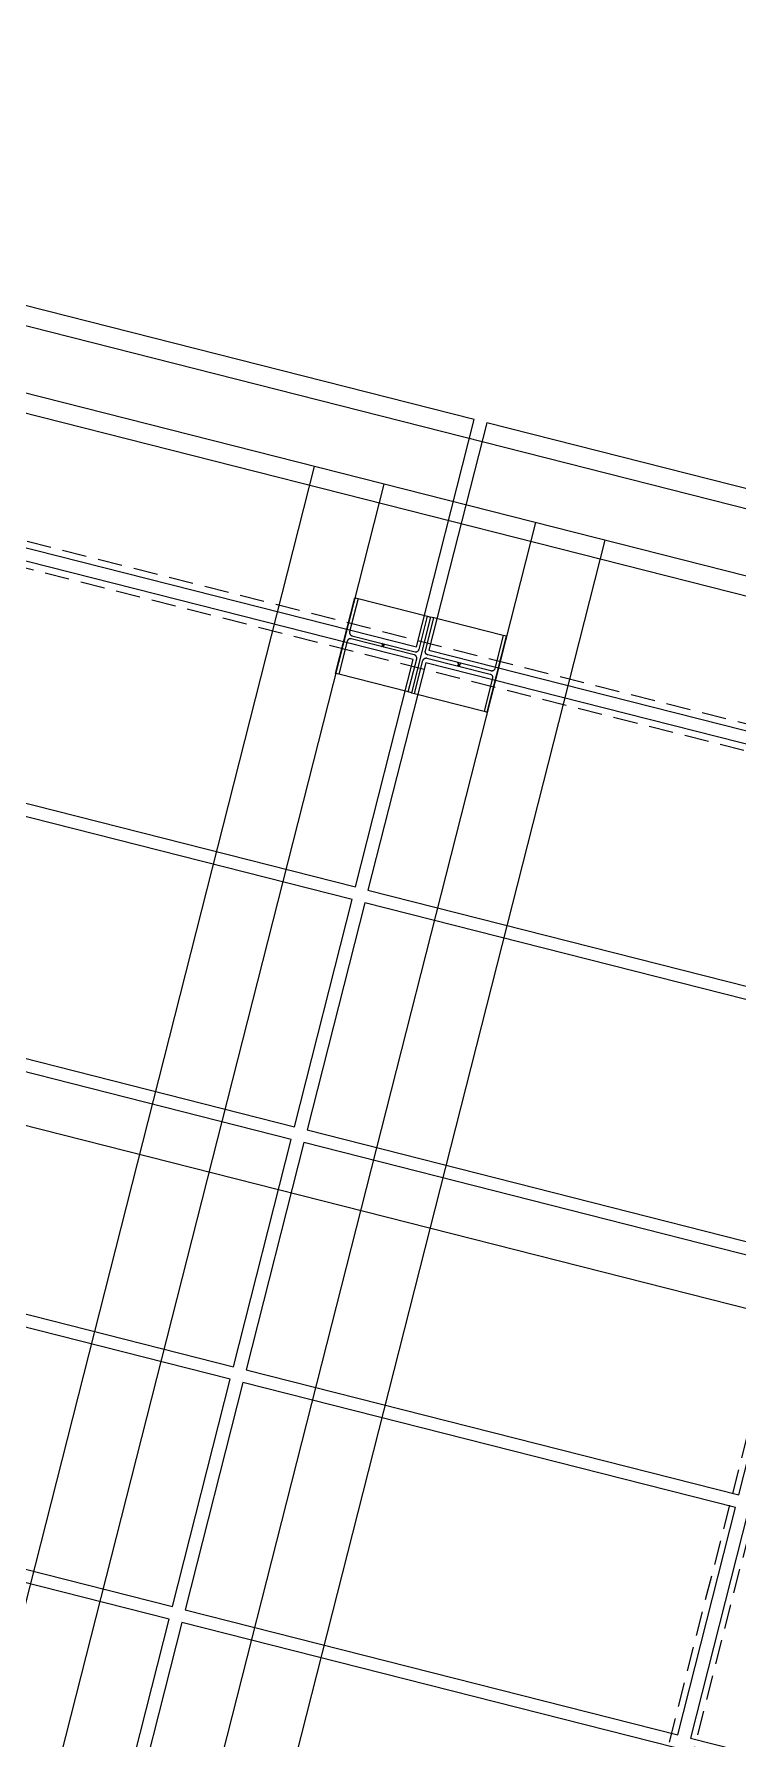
# Model space of a CAD drawing. Header units: inches. Extents: x 6322 to 85903, y -36042 to 7673.
# Drawn here: x 77301 to 77409, y 1155.4 to 1417.1 of the extents above; entities that cross this region are included whole.
import ezdxf

# ---------------------------------------------------------------- set-up
doc = ezdxf.new("R2010")
doc.units = ezdxf.units.IN
doc.header["$LTSCALE"] = 10
doc.linetypes.add('Amconstr', pattern=[9999, 9999, 0])
doc.linetypes.add('HIDDEN2', pattern=[0.1875, 0.125, -0.0625])
for name, color, linetype in [('ADSK_ASSOC_ENTITY_BACKUPS', 7, 'Continuous'), ('afaq', 6, 'Continuous'), ('PARK LINE', 2, 'Continuous'), ('SHADE COL', 7, 'Continuous'), ('SHADE I SEC BEAM', 11, 'HIDDEN2'), ('SOLAR PANEL', 10, 'Continuous'), ('WALL', 4, 'Continuous')]:
    doc.layers.add(name, color=color, linetype=linetype)

# ---------------------------------------------------------------- blocks, each defined once
blk = doc.blocks.new('A$C66fa2cac')
at = {"layer": 'SHADE COL', "color": 1, "linetype": 'Amconstr', "lineweight": 25}
for p, q in [((-5.5, 6), (5.5, 6)), ((-0.25, 0.25), (0.25, -0.25)), ((0.25, 0.25), (-0.25, -0.25)), ((5.5, -6), (-5.5, -6))]:
    blk.add_line(p, q, dxfattribs=at)
at = {"layer": 'SHADE COL', "linetype": 'Amconstr', "lineweight": 25}
blk.add_lwpolyline([(-6, -6), (-6, 6), (-5.5, 6), (-5.5, 0.75, 0.414214), (-5, 0.25), (5, 0.25, 0.414214), (5.5, 0.75), (5.5, 6), (6, 6), (6, -6), (5.5, -6), (5.5, -0.75, 0.414214), (5, -0.25), (-5, -0.25, 0.414214), (-5.5, -0.75), (-5.5, -6), (-6, -6)], format="xyb", dxfattribs=at)
blk = doc.blocks.new('A$Cea46d825')
at = {"layer": 'SHADE COL', "linetype": 'Amconstr', "lineweight": 25, "rotation": 90.0000000005737}
blk.add_blockref('A$C66fa2cac', (-6, 18), dxfattribs=at)
at = {"layer": 'SHADE COL', "linetype": 'Amconstr', "lineweight": 25, "xscale": -1, "rotation": 89.99999999931063}
blk.add_blockref('A$C66fa2cac', (-6, 6), dxfattribs=at)
blk = doc.blocks.new('*U92')
at = {"layer": 'SHADE COL', "linetype": 'Amconstr', "lineweight": 25, "rotation": 255.7461911174031}
blk.add_blockref('A$Cea46d825', (-13.11, -2.86), dxfattribs=at)
blk = doc.blocks.new('*U91')
at = {"layer": 'SHADE COL', "color": 0, "linetype": 'ByBlock', "lineweight": -2}
blk.add_blockref('*U92', (-224.55, -883.92), dxfattribs=at)
blk = doc.blocks.new('*U165')
at = {"layer": 'SOLAR PANEL'}
blk.add_lwpolyline([(-39, 18), (-39, -18), (39, -18), (39, 18)], close=True, dxfattribs=at)
blk = doc.blocks.new('*U166')
at = {"layer": 'SOLAR PANEL', "color": 0, "linetype": 'ByBlock', "lineweight": -2}
for p in [(160, 950), (240, 950), (160, 912), (240, 912), (160, 874), (240, 874), (160, 836), (240, 836), (160, 798), (240, 798), (320, 798), (160, 760), (240, 760), (160, 722)]:
    blk.add_blockref('*U165', p, dxfattribs=at)
blk = doc.blocks.new('*U113')
at = {"layer": 'SOLAR PANEL', "xscale": -1, "rotation": 165.7461911174656}
blk.add_blockref('*U166', (-184.49, 86.07), dxfattribs=at)
blk = doc.blocks.new('*U90')
at = {"layer": 'ADSK_ASSOC_ENTITY_BACKUPS', "linetype": 'Amconstr', "lineweight": 25}
blk.add_blockref('*U113', (0, 0), dxfattribs=at)
at = {"layer": 'SOLAR PANEL', "color": 0, "linetype": 'ByBlock', "lineweight": -2}
blk.add_blockref('*U113', (0, 0), dxfattribs=at)
blk = doc.blocks.new('*U93')
at = {"layer": 'SHADE I SEC BEAM', "ltscale": 3}
blk.add_lwpolyline([(-232.13, 56.91), (-231.15, 60.78), (232.13, -56.91), (231.15, -60.78)], close=True, dxfattribs=at)
blk = doc.blocks.new('*U94')
at = {"layer": 'SHADE I SEC BEAM', "color": 0, "linetype": 'ByBlock', "lineweight": -2}
blk.add_blockref('*U93', (-224.55, -883.92), dxfattribs=at)
blk = doc.blocks.new('*U88')
at = {"layer": 'PARK LINE', "linetype": 'Amconstr', "lineweight": 25}
blk.add_line((218.07, -55.4), (-218.07, 55.4), dxfattribs=at)
blk = doc.blocks.new('*U89')
at = {"layer": 'PARK LINE', "color": 0, "linetype": 'ByBlock', "lineweight": -2}
for p in [(-208.79, -821.89), (-234.89, -924.63)]:
    blk.add_blockref('*U88', p, dxfattribs=at)
blk = doc.blocks.new('*U137')
at = {"layer": 'SHADE I SEC BEAM', "ltscale": 3}
blk.add_lwpolyline([(-119.45, -478.32), (-123.32, -477.33), (119.45, 478.32), (123.32, 477.33)], close=True, dxfattribs=at)
blk = doc.blocks.new('*U138')
at = {"layer": 'WALL', "color": 0, "linetype": 'ByBlock', "lineweight": -2}
blk.add_blockref('*U137', (127.94, -32.5), dxfattribs=at)

msp = doc.modelspace()

# ---------------------------------------------------------------- linework, layer by layer
at = {"layer": 'afaq', "lineweight": -3}
for p, q in [((77344.02599, 1350.69129), (77107.65697, 420.24533)), ((77354.68735, 1347.9829), (77118.31833, 417.53694)), ((77377.94849, 1342.07367), (77141.57948, 411.62771)), ((77388.60985, 1339.36528), (77152.24084, 408.91932))]:
    msp.add_line(p, q, dxfattribs=at)
for points in [[(77153.8308, 1423.7705), (77168.60387, 1481.92337, -0.414213562), (77197.77424, 1499.27529), (77587.39849, 1400.29577, -0.414213562), (77604.75041, 1371.12539), (77589.97735, 1312.97252, -0.414213562), (77560.80697, 1295.6206), (77171.18273, 1394.60012, -0.414213562)], [(77163.52295, 1421.30832), (77178.29601, 1479.46119, -0.414213562), (77195.31206, 1489.58315), (77584.93631, 1390.60362, -0.414213562), (77595.05826, 1373.58757), (77580.2852, 1315.4347, -0.414213562), (77563.26915, 1305.31274), (77173.6449, 1404.29227, -0.414213562)]]:
    msp.add_lwpolyline(points, format="xyb", close=True, dxfattribs=at)

# ---------------------------------------------------------------- block references
at = {"layer": 'PARK LINE', "linetype": 'Amconstr', "lineweight": 25, "xscale": -1, "rotation": 151.4923822348115}
msp.add_blockref('*U89', (77130.68756, 417.48997), dxfattribs=at)
at = {"layer": 'SHADE COL', "linetype": 'Amconstr', "lineweight": 25, "xscale": -1, "rotation": 151.4923822349141}
msp.add_blockref('*U91', (77135.85813, 437.84347), dxfattribs=at)
at = {"layer": 'SHADE I SEC BEAM', "linetype": 'Amconstr', "lineweight": 25, "xscale": -1, "rotation": 151.4923822347902}
msp.add_blockref('*U94', (77135.85813, 437.84347), dxfattribs=at)
at = {"layer": 'SOLAR PANEL', "linetype": 'Amconstr', "lineweight": 25, "xscale": -1, "rotation": 151.4923822348075}
msp.add_blockref('*U90', (77140.53627, 456.25855), dxfattribs=at)
at = {"layer": 'WALL', "xscale": -1, "rotation": 331.4923822354633}
msp.add_blockref('*U138', (77453.6069, 827.60715), dxfattribs=at)

doc.saveas('drawing.dxf')
